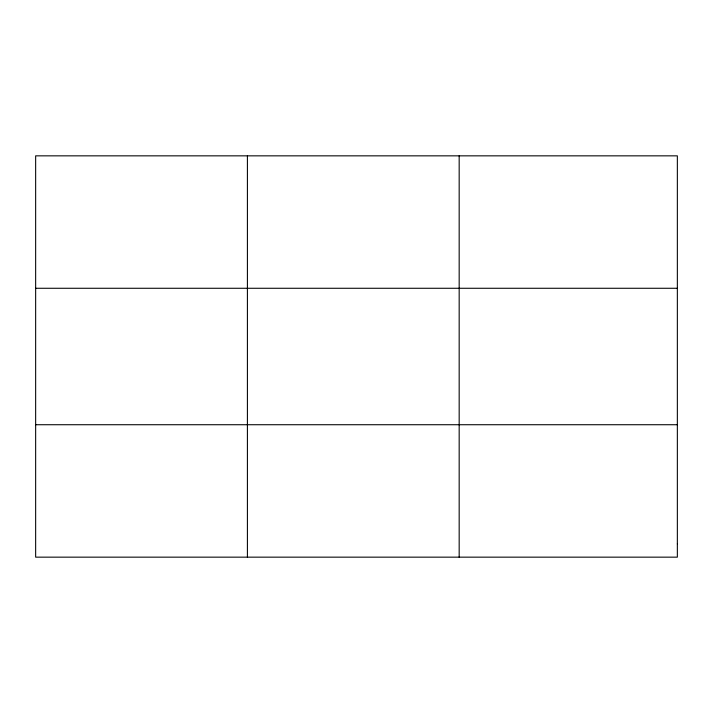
<?xml version="1.0" encoding="UTF-8"?>
<svg xmlns="http://www.w3.org/2000/svg" width="713" height="713" viewBox="0 0 713 713"><rect width="100%" height="100%" fill="white"/><g stroke="black" fill="none" stroke-linecap="round" stroke-linejoin="round"><path stroke-width="1.07" d="M247.411 155.844L247.411 557.156M459.172 155.844L459.172 557.156M35.65 288.275L677.35 288.275M35.65 424.725L677.35 424.725M677.35 543.912L677.35 557.156L35.65 557.156L35.65 155.844L677.35 155.844L677.35 543.912"/></g></svg>
